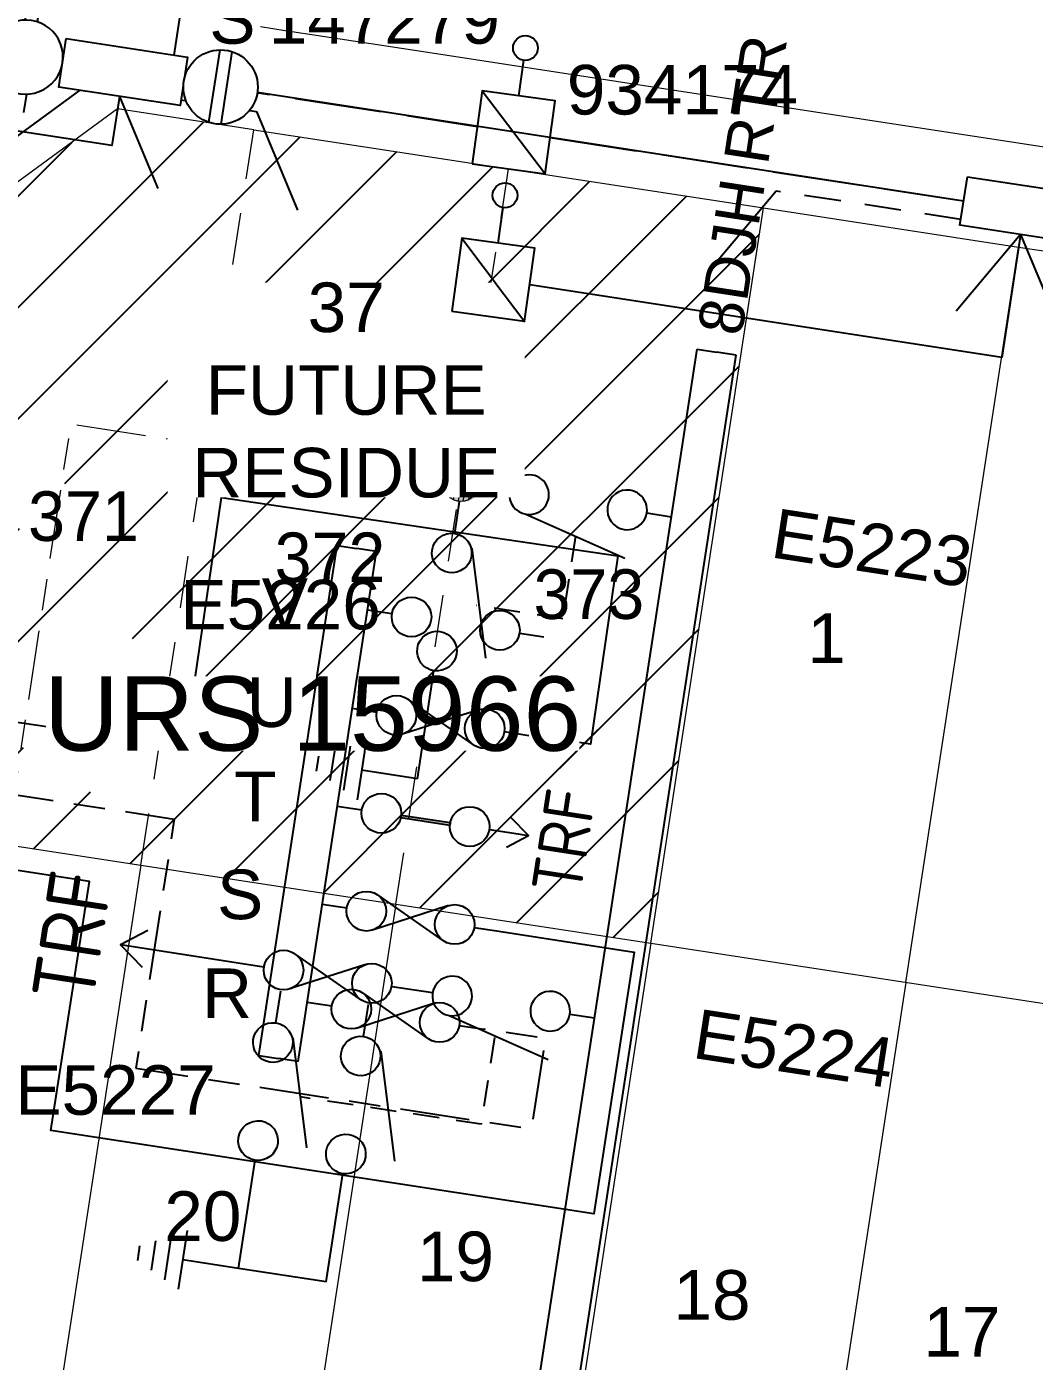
# Model space of a CAD drawing. Header units: metres. Extents: x 301349 to 301596, y 6240095 to 6240331.
# Drawn here: x 301413 to 301453.6, y 6240233.6 to 6240287.4 of the extents above; entities that cross this region are included whole.
import ezdxf
from ezdxf.enums import TextEntityAlignment as Align

# ---------------------------------------------------------------- set-up
doc = ezdxf.new("R2010")
doc.units = ezdxf.units.M
doc.header["$LTSCALE"] = 0.7
for name, pattern in [('A', [0]), ('Cable Exist OH', [1, 1, 0]), ('Cable Exist UG', [8.2, 4, -1.2, 1.8, -1.2]), ('CENTERX2', [101.6, 63.5, -12.7, 12.7, -12.7]), ('Dash', [5, 3, -2]), ('IE Trench LV', [6.5, 5, -1.5])]:
    doc.linetypes.add(name, pattern=pattern)
doc.layers.get('0').update_dxf_attribs({"color": 6})
for name, color, linetype in [('_User Miscellaneous1', 3, 'Continuous'), ('_User Miscellaneous11', 7, 'Continuous'), ('_User Miscellaneous4', 7, 'Continuous'), ('_User Miscellaneous7', 150, 'Continuous'), ('_User Miscellaneous8', 7, 'Continuous'), ('_User Miscellaneous9', 8, 'Continuous'), ('_User_HV_Exist', 7, 'Continuous'), ('_User_LV_Exist', 7, 'Continuous'), ('Cadastre Developer_SP_NEW', 4, 'Continuous'), ('Cadastre Roads_SP_NEW', 8, 'Continuous'), ('Equip_HV_NEW', 2, 'Continuous'), ('Equip_LV_MOD', 5, 'Continuous'), ('Equip_LV_NEW', 5, 'Continuous'), ('Mains_LV_NEW_R6', 2, 'Continuous'), ('Mains_LV_NEW_T84', 2, 'Continuous'), ('Services_SP_NEW_UG', 2, 'Continuous'), ('Sub_LV_EXT', 5, 'Continuous'), ('SupportsUG_SP_LV_NEW', 2, 'Continuous'), ('SupportsUG_SP_LV_SL_NEW', 2, 'Continuous'), ('Trench_SP_NEW', 2, 'Continuous')]:
    doc.layers.add(name, color=color, linetype=linetype)
doc.layers.add('_User Miscellaneous5', color=7, linetype='Continuous', lineweight=35)
doc.layers.add('_User Notes', color=7, linetype='Continuous', plot=False)
doc.styles.add('ARIAL', font='arial.ttf', dxfattribs={"height": 2})
doc.styles.add('ARIAL 3.0', font='arial.ttf', dxfattribs={"height": 3})
doc.styles.add('Dot', font='dotfont.shx', dxfattribs={"height": 2})
doc.styles.add('iecARIAL', font='arial.ttf', dxfattribs={"height": 2})
doc.styles.add('IESYMBOL1', font='isocp.shx')
doc.styles.add('POLE_LABEL', font='arial.ttf')
doc.styles.add('SL_LABEL', font='arial.ttf')
doc.styles.get("Standard").update_dxf_attribs({"font": 'arial.ttf'})
doc.styles.add('style1', font='iso3098b.shx')
doc.styles.add('SWG_LABEL', font='arial.ttf')
doc.styles.add('SWITCH_LABEL', font='arial.ttf', dxfattribs={"height": 2.5})
doc.linetypes.add('Cable New UG', pattern='A,8,-1,["x",style1,S=3.5,R=0,X=0.35,Y=-1],-3.5', length=12.5)
doc.linetypes.add('Cable Z', pattern='A,8,-1,["Z",Standard,S=2.5,R=0,X=0.35,Y=-1.25],-3.5', length=12.5)

# ---------------------------------------------------------------- blocks, each defined once
blk = doc.blocks.new('*U34')
at = {"lineweight": -3}
blk.add_lwpolyline([(-2.475, 2.49), (2.475, 2.49), (2.475, 0.51), (-2.475, 0.51)], close=True, dxfattribs=at)
for tag, flags, p in [('STREET_CODE', 9, (1.5, 3.5)), ('OWNED_BY', 9, (1.5, 3.3)), ('OPERATED_BY', 9, (1.5, 3.1)), ('STATE', 9, (1.5, 2.7)), ('MAINTAINED_BY', 9, (1.5, 2.9)), ('SUPPORT_TYPE', 9, (1.5, 2.5)), ('USAGE', 9, (1.5, 2.3)), ('LEGEND', 9, (1.5, 2.1)), ('SUBURB', 9, (1.5, 1.7)), ('PARENT', 9, (1.5, 1.9)), ('STREETNAME', 9, (1.5, 1.5)), ('LOCATION', 9, (1.5, 1.3)), ('NOTES', 9, (1.5, 1.1)), ('Z', 1, (1.5, 0.9))]:
    blk.add_attdef(tag, text='', height=0.2, dxfattribs=dict(flags=flags)).set_placement(p, align=Align.MIDDLE_LEFT)
at = {"layer": '_User Miscellaneous4', "style": 'ARIAL', "flags": 8}
blk.add_attdef('ASSET_NUM', text='', height=2, dxfattribs=at).set_placement((2, 5.5), align=Align.MIDDLE_LEFT)
blk = doc.blocks.new('*U135')
at = {"layer": '_User Miscellaneous7', "lineweight": -3}
for points in [[(0, -3.03), (0, -1.58)], [(-1.485, -3.03), (1.5, -6.015)]]:
    blk.add_lwpolyline(points, dxfattribs=at)
blk.add_lwpolyline([(-1.485, -6), (1.485, -6), (1.485, -3.03), (-1.485, -3.03)], close=True, dxfattribs=at)
blk.add_circle((0, -1.08), 0.5, dxfattribs=at)
at = {"layer": '_User Miscellaneous8', "color": 2, "lineweight": -3}
blk.add_lwpolyline([(-1.485, 0), (1.485, 0), (1.485, 2.97), (-1.485, 2.97)], close=True, dxfattribs=at)
at = {"layer": '_User Miscellaneous9', "color": 2, "lineweight": -3}
blk.add_lwpolyline([(-1.485, 2.97), (1.5, -0.015)], dxfattribs=at)
at = {"style": 'POLE_LABEL', "flags": 9}
blk.add_attdef('STRUCTURE_PLANT_NUMBER', text='', height=0.2, dxfattribs=at).set_placement((1.641, 1.727), align=Align.MIDDLE_LEFT)
for tag, flags, p in [('STREET_CODE', 9, (1.641, 1.485)), ('OWNED_BY', 9, (1.641, 1.085)), ('COLUMN_TYPE', 9, (1.641, 1.285)), ('OPERATED_BY', 9, (1.641, 0.885)), ('STATE', 9, (1.641, 0.485)), ('MAINTAINED_BY', 9, (1.641, 0.685)), ('USAGE', 9, (1.641, 0.285)), ('LEGEND', 9, (1.641, 0.085)), ('SUBURB', 9, (1.641, -0.315)), ('STREETNAME', 9, (1.641, -0.515)), ('PARENT', 9, (1.641, -0.115)), ('LOCATION', 9, (1.641, -0.715)), ('NOTES', 9, (1.641, -0.915)), ('LABEL_ALIGNMENT', 9, (1.641, -1.115)), ('Z', 1, (1.641, -1.315))]:
    blk.add_attdef(tag, text='', height=0.2, dxfattribs=dict(flags=flags)).set_placement(p, align=Align.MIDDLE_LEFT)
at = {"layer": '_User Miscellaneous5', "style": 'ARIAL', "flags": 8}
blk.add_attdef('ASSET_NUM', text='', height=2, dxfattribs=at).set_placement((2, 3.485), align=Align.MIDDLE_LEFT)
blk = doc.blocks.new('*U39')
at = {"layer": '_User Miscellaneous8', "color": 2}
blk.add_line((0, 0), (0, 1.45), dxfattribs=at)
blk.add_circle((0, 1.95), 0.5, dxfattribs=at)
for tag, p, flags in [('Z', (0, 0), 1), ('OPERATED_BY', (0, -9.607), 9)]:
    blk.add_attdef(tag, p, '', height=0.2, dxfattribs=dict(flags=flags))
at = {"style": 'SL_LABEL', "flags": 9}
blk.add_attdef('STREET_CODE', text='', height=0.2, dxfattribs=at).set_placement((0, -0.2), align=Align.MIDDLE_LEFT)
at = {"flags": 9}
for tag, p in [('CONSTRUCTED_VOLTAGE', (0, -0.4)), ('CONTROL_TYPE', (0, -0.6)), ('LANTERN_PURPOSE', (0, -0.8)), ('LANTERN_TYPE', (0, -1)), ('OPERATING_VOLTAGE', (0, -1.4)), ('ORIENTATION', (0, -1.6)), ('NO_PHASES', (0, -1.2)), ('OWNED_BY', (0, -1.8)), ('STATE', (0, -2)), ('USAGE', (0, -2.2)), ('CEXIST', (0, -2.4)), ('CNEW', (0, -2.6)), ('CNUMBER', (0, -2.8)), ('CREMOVE', (0, -3)), ('CREPLACE', (0, -3.2)), ('LKINGHEIGHT', (0, -3.4)), ('LBRACKET', (0, -3.6)), ('LBRACKETVOCAB', (0, -3.8)), ('LCATEGORY', (0, -4)), ('LCHARGE1', (0, -4.2)), ('LCHARGE1PERCENT', (0, -4.4)), ('LCHARGE2', (0, -4.6)), ('LCHARGE2PERCENT', (0, -4.8)), ('LCHARGE3', (0, -5)), ('LCHARGE3PERCENT', (0, -5.2)), ('LEXIST', (0, -5.4)), ('LLAMP', (0, -5.6)), ('LLAMPVOCAB', (0, -5.8)), ('LMAST', (0, -6)), ('LMASTVOCAB', (0, -6.2)), ('LNEW', (0, -6.4)), ('LANTNUMBER', (0, -6.6)), ('LOUTREACH', (0, -7)), ('LOUTREACHVOCAB', (0, -7.2)), ('LRATECODE', (0, -7.4)), ('LREMOVE', (0, -7.6)), ('LREPLACE', (0, -7.8)), ('LTYPE', (0, -8)), ('SUBURB', (0, -8.6)), ('LTYPEVOCAB', (0, -8.2)), ('LEGEND', (0, -8.4)), ('STREETNAME', (0, -8.8)), ('LOCATION', (0, -9)), ('NOTES', (0, -9.2)), ('MAINTAINED_BY', (0, -9.863))]:
    blk.add_attdef(tag, text='', height=0.2, dxfattribs=at).set_placement(p, align=Align.MIDDLE_LEFT)
at = {"layer": '_User Notes', "style": 'SL_LABEL', "flags": 8}
blk.add_attdef('ASSET_NUM', text='', height=2.5, dxfattribs=at).set_placement((2, 2), align=Align.MIDDLE_LEFT)
at = {"layer": '_User Notes', "flags": 8}
blk.add_attdef('LNUMBER', text='', height=2.5, dxfattribs=at).set_placement((1.2, -2.8), align=Align.MIDDLE_LEFT)
blk = doc.blocks.new('A$C1B2C29DD')
at = {"layer": 'Services_SP_NEW_UG', "color": 2, "flags": 128}
for points in [[(0, 0), (-2.1, 3.444)], [(0, 0), (2.1, 3.444)]]:
    blk.add_lwpolyline(points, dxfattribs=at)
blk = doc.blocks.new('*U41')
at = {"layer": 'Services_SP_NEW_UG', "color": 2, "flags": 128}
blk.add_lwpolyline([(-5.553, -0.826), (-7.85, 2.827)], dxfattribs=at)
at = {"layer": 'Services_SP_NEW_UG', "color": 2, "linetype": 'Dash', "ltscale": 0.7, "flags": 128}
blk.add_lwpolyline([(-2.462, -0.784), (-5.553, -0.826)], dxfattribs=at)
blk = doc.blocks.new('*U44')
at = {"layer": 'Services_SP_NEW_UG', "color": 2, "flags": 128}
blk.add_lwpolyline([(10, -0.75), (12.247, 2.934)], dxfattribs=at)
at = {"layer": 'Services_SP_NEW_UG', "color": 2, "linetype": 'Dash', "ltscale": 0.7, "flags": 128}
blk.add_lwpolyline([(2.473, -0.75), (10, -0.75)], dxfattribs=at)
blk = doc.blocks.new('TX_LINK_NEW')
h = blk.add_hatch(color=256)
edge = h.paths.add_edge_path()
edge.add_line((2.598, 0.05), (4.601, 0.05))
edge.add_arc((5.4, 0.011), 0.8, 177.2353, 184.4027)
edge.add_line((4.602, -0.05), (2.598, -0.05))
edge.add_arc((1.8, 0), 0.8, 356.4167, 363.5833)
blk.add_line((7.2, 0.013), (7.798, 0.013))
for points in [[(6.998, -0.587), (7.798, 0.013), (6.998, 0.613)], [(1, 0), (0, 0)], [(2.598, 0.05), (4.601, 0.05)], [(6.2, 0.013), (7.2, 0.013)], [(2.598, -0.05), (4.602, -0.05)]]:
    blk.add_lwpolyline(points)
for centre in [(1.8, 0), (5.4, 0.011)]:
    blk.add_circle(centre, 0.8)
for centre, start, end in [((1.8, 0), 356.4167, 3.5833), ((5.4, 0.011), 177.2353, 184.4027)]:
    blk.add_arc(centre, 0.8, start, end)
at = {"style": 'IESYMBOL1'}
blk.add_text('TRF', height=2, rotation=90, dxfattribs=at).set_placement((9.238, 0.013), align=Align.MIDDLE_CENTER)
at = {"flags": 1}
blk.add_attdef('Z', (0, 0), '', height=0.2, dxfattribs=at)
at = {"layer": 'Sub_LV_EXT', "flags": 1}
for tag, p in [('USAGE', (2.14, -1.142)), ('ORIENTATION', (2.14, -1.527)), ('NOTES', (2.14, -3.066))]:
    blk.add_attdef(tag, p, '', height=0.2, dxfattribs=at)
blk = doc.blocks.new('LV_UG_DFUSE_CLOSED_NEW')
for points in [[(5.04, 0.726), (2.156, -0.717)], [(5.049, -0.707), (2.156, 0.717)], [(1, 0), (0, 0)], [(6.2, 0.013), (7.2, 0.013)]]:
    blk.add_lwpolyline(points)
for centre in [(1.8, 0), (5.4, 0.011)]:
    blk.add_circle(centre, 0.8)
for tag, flags, p in [('ACTUAL_STATUS', 9, (1.5, 0)), ('OPERATED_BY', 9, (1.5, -0.6)), ('CONSTRUCTED_VOLTAGE', 9, (1.5, -0.2)), ('NO_PHASES', 9, (1.5, -0.4)), ('OWNED_BY', 9, (1.5, -1)), ('MAINTAINED_BY', 9, (1.5, -0.8)), ('OPERATING_VOLTAGE', 9, (1.5, -1.2)), ('ORIENTATION', 9, (1.5, -1.4)), ('STATE', 9, (1.5, -1.6)), ('SWITCH_TYPE', 9, (1.5, -1.8)), ('USAGE', 9, (1.5, -2)), ('NOTES', 9, (1.5, -2.2)), ('Z', 1, (1.5, -2.4))]:
    blk.add_attdef(tag, text='', height=0.2, dxfattribs=dict(flags=flags)).set_placement(p, align=Align.MIDDLE_LEFT)
blk = doc.blocks.new('*U78')
for points in [[(1, 0), (0, 0)], [(6.2, 0.013), (7.2, 0.013)]]:
    blk.add_lwpolyline(points)
for centre in [(1.8, 0), (5.4, 0.011)]:
    blk.add_circle(centre, 0.8)
for tag, flags, p in [('ACTUAL_STATUS', 9, (1.5, 0)), ('OPERATED_BY', 9, (1.5, -0.6)), ('CONSTRUCTED_VOLTAGE', 9, (1.5, -0.2)), ('NO_PHASES', 9, (1.5, -0.4)), ('OWNED_BY', 9, (1.5, -1)), ('MAINTAINED_BY', 9, (1.5, -0.8)), ('OPERATING_VOLTAGE', 9, (1.5, -1.2)), ('ORIENTATION', 9, (1.5, -1.4)), ('STATE', 9, (1.5, -1.6)), ('SWITCH_TYPE', 9, (1.5, -1.8)), ('USAGE', 9, (1.5, -2)), ('NOTES', 9, (1.5, -2.2)), ('Z', 1, (1.5, -2.4))]:
    blk.add_attdef(tag, text='', height=0.2, dxfattribs=dict(flags=flags)).set_placement(p, align=Align.MIDDLE_LEFT)
blk = doc.blocks.new('Earth')
for p, q in [((0, -2.044), (0, 0)), ((-1.5, -2.044), (1.5, -2.044)), ((-1, -2.644), (1, -2.644)), ((-0.25, -3.244), (0.25, -3.244))]:
    blk.add_line(p, q)
blk = doc.blocks.new('*U83')
for p, q in [((-1.6, 0), (-1.6, 71.1)), ((-1.6, 71.1), (-0.8, 71.1)), ((0, 71.1), (-0.8, 71.1)), ((0, 0), (0, 71.1)), ((-1.6, 0), (-0.8, 0)), ((0, 0), (-0.8, 0))]:
    blk.add_line(p, q)
at = {"style": 'ARIAL'}
blk.add_attdef('SWG_TYPE', text='', height=1.8, rotation=90, dxfattribs=at).set_placement((-0.8, 71.845), align=Align.MIDDLE_LEFT)
blk.add_attdef('SUB_TYPE', text='', height=1.8, rotation=90, dxfattribs=at).set_placement((-0.8, -0.757), align=Align.MIDDLE_RIGHT)
blk = doc.blocks.new('SWG_SIE_TRF_NOES_NEW')
for p, q in [((7.008, 0.801), (2.793, 1.949)), ((14.679, 0), (20.536, -0.004))]:
    blk.add_line(p, q)
for points in [[(2.998, -0.79, 1), (3.002, 0.81, 1)], [(6.998, -0.798, 1), (7.002, 0.801, 1)]]:
    blk.add_lwpolyline(points, format="xyb", close=True)
for points in [[(19.536, -0.753), (20.536, -0.004), (19.536, 0.747)], [(2.2, 0.011), (1.2, 0.011)], [(7.8, 0), (9.453, 0)]]:
    blk.add_lwpolyline(points)
at = {"flags": 1}
blk.add_attdef('Z', (0, 0), '', height=0.2, dxfattribs=at)
at = {"style": 'SWITCH_LABEL', "flags": 9}
blk.add_attdef('STREET_CODE', text='', height=0.2, dxfattribs=at).set_placement((0, -0.2), align=Align.MIDDLE_LEFT)
at = {"flags": 9}
for tag, p in [('ORIENTATION', (0, -0.4)), ('PARENT', (0, -0.6)), ('SUBURB', (0, -1)), ('USAGE', (0, -0.8)), ('STREETNAME', (0, -1.2)), ('LOCATION', (0, -1.4)), ('NOTES', (0, -1.6))]:
    blk.add_attdef(tag, text='', height=0.2, dxfattribs=at).set_placement(p, align=Align.MIDDLE_LEFT)
blk = doc.blocks.new('SWG_FUSE_NEW')
for points in [[(4.04, 0.726), (1.156, -0.717)], [(4.049, -0.707), (1.156, 0.717)]]:
    blk.add_lwpolyline(points)
for centre in [(0.8, 0), (4.4, 0.011)]:
    blk.add_circle(centre, 0.8)
at = {"style": 'SWITCH_LABEL', "flags": 8}
blk.add_attdef('ASSET_NUM', text='', height=2.5, rotation=179.9544, dxfattribs=at).set_placement((-2.4, 0), align=Align.MIDDLE_LEFT)
for tag, p, flags in [('Z', (0, 0), 1), ('ORIENTATION', (0.04, -4.4), 9), ('USAGE', (0.04, -5.4), 9)]:
    blk.add_attdef(tag, p, '', height=0.2, dxfattribs=dict(flags=flags))
at = {"flags": 9}
for tag, p in [('PARENT', (0, -1.6)), ('SUBURB', (0, -2.2)), ('STREETNAME', (0, -2.4))]:
    blk.add_attdef(tag, text='', height=0.2, dxfattribs=at).set_placement(p, align=Align.MIDDLE_LEFT)
blk = doc.blocks.new('*U84')
at = {"linetype": 'CENTERX2'}
blk.add_blockref('SWG_SIE_TRF_NOES_NEW', (0, 0), dxfattribs=at)
at = {"linetype": 'CENTERX2', "rotation": 180}
blk.add_blockref('SWG_FUSE_NEW', (14.679, 0), dxfattribs=at)
at = {"style": 'IESYMBOL1'}
blk.add_text('TRF', height=2.5, rotation=270.0174, dxfattribs=at).set_placement((22.515, -0.055), align=Align.MIDDLE_CENTER)
blk = doc.blocks.new('SWG_SIE_ES_NEW')
for p, q in [((-6.103, 0.747), (-1.804, 1.966)), ((2.223, -2.29), (4.623, -2.285)), ((2.524, -2.89), (4.324, -2.886)), ((2.826, -3.489), (4.026, -3.486)), ((3.127, -4.088), (3.727, -4.087))]:
    blk.add_line(p, q)
at = {"const_width": 0.8, "flags": 128}
blk.add_lwpolyline([(-9.091, -0.021, 1), (-8.291, -0.021, 1)], format="xyb", close=True, dxfattribs=at)
for points in [[(-5.789, -0.821, -1), (-5.793, 0.779, -1)], [(-1.789, -0.813, -1), (-1.793, 0.787, -1)]]:
    blk.add_lwpolyline(points, format="xyb", close=True)
for points in [[(-6.591, -0.023), (-7.891, -0.023)], [(3.423, -0.012), (-0.991, -0.012)], [(3.423, -0.012), (3.423, -2.288)]]:
    blk.add_lwpolyline(points)
at = {"flags": 1}
blk.add_attdef('Z', (0, 0), '', height=0.2, dxfattribs=at)
at = {"style": 'SWITCH_LABEL', "flags": 9}
blk.add_attdef('STREET_CODE', text='', height=0.2, dxfattribs=at).set_placement((0, -0.2), align=Align.MIDDLE_LEFT)
at = {"flags": 9}
for tag, p in [('ORIENTATION', (0, -0.4)), ('PARENT', (0, -0.6)), ('SUBURB', (0, -1)), ('USAGE', (0, -0.8)), ('STREETNAME', (0, -1.2)), ('LOCATION', (0, -1.4)), ('NOTES', (0, -1.6))]:
    blk.add_attdef(tag, text='', height=0.2, dxfattribs=at).set_placement(p, align=Align.MIDDLE_LEFT)
at = {"style": 'ARIAL', "flags": 8}
blk.add_attdef('ASSET_NUM', text='', height=2, dxfattribs=at).set_placement((-1.812, -3.151), align=Align.MIDDLE_CENTER)
blk = doc.blocks.new('SWG_SIE_SU_NEW')
blk.add_line((5.808, 0.79), (1.594, 1.938))
at = {"linetype": 'A', "lineweight": 0}
for p, q in [((8.18, -0.584), (8.181, 0.562)), ((8.381, 0.659), (8.379, -0.682)), ((8.579, -0.712), (8.581, 0.688)), ((8.781, 0.659), (8.779, -0.683)), ((8.98, -0.588), (8.981, 0.564)), ((7.981, 0.347), (7.98, -0.368)), ((9.181, 0.351), (9.18, -0.376))]:
    blk.add_line(p, q, dxfattribs=at)
at = {"linetype": 'Dash', "ltscale": 0.5}
blk.add_lwpolyline([(3.701, 1.364), (3.701, 4.733), (7.222, 4.733)], dxfattribs=at)
for points in [[(1.798, -0.802, 1), (1.802, 0.798, 1)], [(5.798, -0.81, 1), (5.802, 0.79, 1)]]:
    blk.add_lwpolyline(points, format="xyb", close=True)
for points in [[(1, 0), (0, 0)], [(6.6, -0.012), (10.1, -0.012)]]:
    blk.add_lwpolyline(points)
at = {"linetype": 'A', "lineweight": 0}
blk.add_circle((8.582, -0.012), 0.7, dxfattribs=at)
at = {"style": 'SWG_LABEL', "flags": 8}
blk.add_attdef('ASSET_NUM', text='', height=2, rotation=179.9544, dxfattribs=at).set_placement((-2.4, 0.012), align=Align.MIDDLE_LEFT)
at = {"flags": 1}
blk.add_attdef('Z', (0, 0), '', height=0.2, dxfattribs=at)
at = {"style": 'SWITCH_LABEL', "flags": 9}
blk.add_attdef('STREET_CODE', text='', height=0.2, dxfattribs=at).set_placement((0, 0), align=Align.MIDDLE_LEFT)
at = {"flags": 9}
for tag, p in [('ORIENTATION', (0, -0.2)), ('USAGE', (0, -0.6)), ('PARENT', (0, -0.4)), ('SUBURB', (0, -0.8)), ('STREETNAME', (0, -1)), ('OWNED_BY', (-0.003, -1.619)), ('LOCATION', (0, -1.2)), ('NOTES', (0, -1.4)), ('OPERATED_BY', (-0.009, -1.841)), ('MAINTAINED_BY', (-0.011, -2.048))]:
    blk.add_attdef(tag, text='', height=0.2, dxfattribs=at).set_placement(p, align=Align.MIDDLE_LEFT)
blk = doc.blocks.new('*U37')
for p, q in [((-6.103, 4.327), (-1.804, 5.547)), ((-6.103, 0.747), (-1.804, 1.966)), ((2.223, -2.29), (4.623, -2.285)), ((2.524, -2.89), (4.324, -2.886)), ((2.826, -3.489), (4.026, -3.486)), ((3.127, -4.088), (3.727, -4.087))]:
    blk.add_line(p, q)
at = {"linetype": 'Dash', "ltscale": 0.5, "flags": 128}
blk.add_lwpolyline([(-7.345, 8.776), (-3.811, 8.776), (-3.791, 1.399)], dxfattribs=at)
for points in [[(-5.789, 2.759, -1), (-5.793, 4.359, -1)], [(-1.789, 2.767, -1), (-1.793, 4.367, -1)], [(-5.789, -0.821, -1), (-5.793, 0.779, -1)], [(-1.789, -0.813, -1), (-1.793, 0.787, -1)]]:
    blk.add_lwpolyline(points, format="xyb", close=True)
for points in [[(-6.591, 3.558), (-7.891, 3.558)], [(3.423, 3.569), (-0.991, 3.569)], [(3.423, 3.569), (3.423, -0.012)], [(-6.591, -0.023), (-7.891, -0.023)], [(3.423, -0.012), (-0.991, -0.012)], [(3.423, -0.012), (3.423, -2.288)]]:
    blk.add_lwpolyline(points)
at = {"flags": 1}
blk.add_attdef('Z', (0, 0), '', height=0.2, dxfattribs=at)
at = {"style": 'SWITCH_LABEL', "flags": 9}
blk.add_attdef('STREET_CODE', text='', height=0.2, dxfattribs=at).set_placement((0, -0.2), align=Align.MIDDLE_LEFT)
at = {"flags": 9}
for tag, p in [('ORIENTATION', (0, -0.4)), ('PARENT', (0, -0.6)), ('SUBURB', (0, -1)), ('USAGE', (0, -0.8)), ('STREETNAME', (0, -1.2)), ('LOCATION', (0, -1.4)), ('NOTES', (0, -1.6))]:
    blk.add_attdef(tag, text='', height=0.2, dxfattribs=at).set_placement(p, align=Align.MIDDLE_LEFT)
at = {"style": 'ARIAL', "flags": 8}
blk.add_attdef('ASSET_NUM', text='', height=2, dxfattribs=at).set_placement((-1.812, -3.151), align=Align.MIDDLE_CENTER)
blk = doc.blocks.new('*U131')
for tag, flags, p in [('OPERATED_BY', 9, (1.5, -2)), ('MAINTAINED_BY', 9, (1.5, -2.2)), ('TYPE', 9, (1.5, -2.6)), ('NUMBER_OF_PHASES', 9, (1.5, -2.4)), ('Z', 1, (1.5, -2.8))]:
    blk.add_attdef(tag, text='', height=0.2, dxfattribs=dict(flags=flags)).set_placement(p, align=Align.MIDDLE_LEFT)
blk.add_wipeout([(0.444, 1.057), (0.32, 0.916), (0.214, 0.761), (0.129, 0.594), (0.065, 0.417), (0.024, 0.234), (0.007, 0.047), (0.013, -0.14), (0.042, -0.326), (0.094, -0.506), (0.169, -0.678), (0.264, -0.839), (0.379, -0.988), (0.512, -1.12), (0.66, -1.235), (0.821, -1.331), (0.994, -1.406), (1.174, -1.458), (1.359, -1.487), (1.547, -1.493), (1.733, -1.476), (1.916, -1.435), (2.093, -1.371), (2.26, -1.286), (2.415, -1.181), (2.556, -1.057), (2.68, -0.916), (2.786, -0.761), (2.871, -0.594), (2.935, -0.417), (2.976, -0.234), (2.993, -0.047), (2.987, 0.14), (2.958, 0.326), (2.906, 0.506), (2.831, 0.678), (2.736, 0.839), (2.621, 0.988), (2.488, 1.12), (2.34, 1.235), (2.179, 1.331), (2.006, 1.406), (1.826, 1.458), (1.641, 1.487), (1.453, 1.493), (1.267, 1.476), (1.084, 1.435), (0.907, 1.371), (0.74, 1.286), (0.585, 1.181)])
for p, q in [((1.25, -1.479), (1.25, 1.479)), ((1.75, -1.479), (1.75, 1.479))]:
    blk.add_line(p, q)
blk.add_circle((1.5, 0), 1.5)
at = {"flags": 9}
for tag, p in [('ACTUAL_STATUS', (1.5, 0)), ('OPERATING_VOLTAGE', (1.5, -0.6)), ('CONSTRUCTED_VOLTAGE', (1.5, -0.2)), ('NO_PHASES', (1.5, -0.4)), ('ORIENTATION', (1.5, -0.8)), ('STATE', (1.5, -1)), ('SWITCH_TYPE', (1.5, -1.2)), ('USAGE', (1.5, -1.4)), ('NOTES', (1.5, -1.6)), ('OWNED_BY', (1.5, -1.8))]:
    blk.add_attdef(tag, text='', height=0.2, dxfattribs=at).set_placement(p, align=Align.MIDDLE_LEFT)
blk = doc.blocks.new('*U132')
blk.add_wipeout([(-2.659, 0.932), (-2.767, 0.779), (-2.854, 0.613), (-2.92, 0.437), (-2.964, 0.255), (-2.984, 0.068), (-2.98, -0.12), (-2.954, -0.305), (-2.904, -0.486), (-2.832, -0.659), (-2.738, -0.822), (-2.625, -0.972), (-2.495, -1.106), (-2.348, -1.223), (-2.188, -1.321), (-2.017, -1.398), (-1.837, -1.453), (-1.652, -1.485), (-1.465, -1.493), (-1.278, -1.478), (-1.094, -1.44), (-0.917, -1.379), (-0.748, -1.296), (-0.592, -1.192), (-0.449, -1.07), (-0.323, -0.931), (-0.216, -0.777), (-0.128, -0.612), (-0.062, -0.436), (-0.019, -0.253), (0.001, -0.067), (-0.002, 0.121), (-0.029, 0.306), (-0.079, 0.487), (-0.151, 0.661), (-0.244, 0.823), (-0.357, 0.973), (-0.488, 1.108), (-0.635, 1.225), (-0.795, 1.322), (-0.966, 1.399), (-1.145, 1.454), (-1.33, 1.486), (-1.518, 1.494), (-1.705, 1.479), (-1.888, 1.441), (-2.066, 1.38), (-2.234, 1.297), (-2.391, 1.194), (-2.533, 1.071)])
for p, q in [((-1.74, 1.474), (-1.74, 2.221)), ((-1.242, 1.474), (-1.242, 2.221)), ((-1.74, -1.473), (-1.74, -2.22)), ((-1.242, -1.473), (-1.242, -2.22))]:
    blk.add_line(p, q)
blk.add_lwpolyline([(0.003, 0.001, 1), (-2.985, 0.001, 1)], format="xyb", close=True)
for tag, p, flags in [('Z', (0, 0), 1), ('ORIENTATION', (0, 0), 9), ('USAGE', (0, -0.2), 9), ('NOTES', (0, -0.4), 9)]:
    blk.add_attdef(tag, p, '', height=0.2, dxfattribs=dict(flags=flags))

msp = doc.modelspace()

# ---------------------------------------------------------------- hatches: boundary and pattern name
at = {"layer": '_User Miscellaneous11'}
h = msp.add_hatch(dxfattribs=at)
h.set_pattern_fill('ANSI31', color=3)
h.paths.add_polyline_path([(301422.162, 6240283.222), (301416.671, 6240284.064), (301409.83, 6240279.043), (301406.609, 6240258.039), (301413.034, 6240257.054), (301412.617, 6240254.335), (301417.614, 6240253.569)])
h.paths.add_polyline_path([(301412.885, 6240256.518), (301436.052, 6240256.518), (301436.052, 6240262.7), (301412.885, 6240262.7)])
h.paths.add_polyline_path([(301412.728, 6240266.319), (301416.148, 6240266.319), (301416.148, 6240268.959), (301412.728, 6240268.959)], flags=16)
h = msp.add_hatch(dxfattribs=at)
h.set_pattern_fill('ANSI31', color=3)
h.paths.add_polyline_path([(301432.441, 6240281.646), (301430.97, 6240281.85), (301430.973, 6240281.871), (301422.162, 6240283.222), (301417.614, 6240253.569), (301427.893, 6240251.992)])
h.paths.add_polyline_path([(301422.656, 6240264.628), (301426.116, 6240264.628), (301426.116, 6240267.328), (301422.656, 6240267.328)], flags=24)
h = msp.add_hatch(dxfattribs=at)
h.set_pattern_fill('ANSI31', color=3)
h.paths.add_polyline_path([(301442.721, 6240280.069), (301432.441, 6240281.646), (301427.893, 6240251.992), (301438.173, 6240250.416)])
h.paths.add_polyline_path([(301433.104, 6240263.173), (301436.504, 6240263.173), (301436.504, 6240265.813), (301433.104, 6240265.813)], flags=24)

# ---------------------------------------------------------------- linework, layer by layer
at = {"layer": 'Cadastre Developer_SP_NEW', "lineweight": 9}
for p, q in [((301416.671, 6240284.064), (301409.83, 6240279.043)), ((301422.162, 6240283.222), (301416.671, 6240284.064)), ((301422.162, 6240283.222), (301432.441, 6240281.646)), ((301432.441, 6240281.646), (301442.721, 6240280.069)), ((301438.173, 6240250.416), (301442.721, 6240280.069)), ((301442.721, 6240280.069), (301453.001, 6240278.492)), ((301448.453, 6240248.839), (301453.001, 6240278.492)), ((301453.001, 6240278.492), (301463.281, 6240276.916)), ((301406.192, 6240255.321), (301417.614, 6240253.569)), ((301417.614, 6240253.569), (301413.066, 6240223.916)), ((301417.614, 6240253.569), (301427.893, 6240251.992)), ((301427.893, 6240251.992), (301423.346, 6240222.339)), ((301427.893, 6240251.992), (301438.173, 6240250.416)), ((301438.173, 6240250.416), (301433.625, 6240220.763)), ((301438.173, 6240250.416), (301499.852, 6240240.956)), ((301448.453, 6240248.839), (301443.905, 6240219.186))]:
    msp.add_line(p, q, dxfattribs=at)
at = {"layer": 'Cadastre Developer_SP_NEW', "linetype": 'Dash', "lineweight": 9}
for p, q in [((301417.614, 6240253.569), (301422.162, 6240283.222)), ((301427.893, 6240251.992), (301432.441, 6240281.646))]:
    msp.add_line(p, q, dxfattribs=at)
at = {"layer": 'Cadastre Roads_SP_NEW', "linetype": 'Continuous', "lineweight": 9}
for p, q in [((301422.442, 6240287.378, 48.062), (301423.431, 6240287.226, 48.087)), ((301423.431, 6240287.226, 48.087), (301424.419, 6240287.075, 48.115)), ((301424.419, 6240287.075, 48.115), (301429.361, 6240286.317, 48.265)), ((301429.361, 6240286.317, 48.265), (301444.188, 6240284.043, 48.716)), ((301444.188, 6240284.043, 48.716), (301459.015, 6240281.769, 49.166))]:
    msp.add_line(p, q, dxfattribs=at)
at = {"layer": 'Equip_LV_MOD'}
for p, q in [((301425.529, 6240266.452), (301426.319, 6240266.33)), ((301427.11, 6240266.209), (301426.319, 6240266.33)), ((301422.373, 6240245.892), (301423.163, 6240245.771)), ((301423.954, 6240245.65), (301423.163, 6240245.771))]:
    msp.add_line(p, q, dxfattribs=at)
at = {"layer": 'Mains_LV_NEW_R6', "linetype": 'Cable Z', "flags": 128}
for points in [[(301453.078, 6240278.997), (301452.317, 6240274.04)], [(301452.317, 6240274.04), (301433.289, 6240276.961)]]:
    msp.add_lwpolyline(points, dxfattribs=at)
at = {"layer": 'Mains_LV_NEW_T84', "linetype": 'Cable New UG', "flags": 128}
for points in [[(301414.452, 6240285.923), (301414.452, 6240285.923)], [(301416.748, 6240284.568), (301416.443, 6240282.582), (301412.578, 6240283.176), (301408.549, 6240280.218), (301407.135, 6240271.056), (301389.21, 6240273.821)], [(301450.781, 6240280.346), (301422.31, 6240284.717)], [(301387.401, 6240268.566), (301387.003, 6240265.907), (301390.042, 6240265.452), (301390.826, 6240270.536), (301406.678, 6240268.091), (301405.489, 6240260.381), (301419.398, 6240258.336), (301420.868, 6240268.392), (301436.841, 6240266.044), (301435.742, 6240258.441), (301433.233, 6240258.809)], [(301432.045, 6240250.902), (301437.507, 6240250.063), (301435.877, 6240239.506), (301413.989, 6240242.866), (301415.54, 6240252.91), (301404.595, 6240254.59), (301403.171, 6240245.354)]]:
    msp.add_lwpolyline(points, dxfattribs=at)
at = {"layer": 'Services_SP_NEW_UG', "color": 2, "flags": 128}
msp.add_lwpolyline([(301416.748, 6240284.568), (301418.301, 6240280.846)], dxfattribs=at)
at = {"layer": 'Trench_SP_NEW', "linetype": 'IE Trench LV'}
for p, q in [((301415.156, 6240284.813), (301408.442, 6240279.885)), ((301419.345, 6240285.172), (301431.18, 6240283.357)), ((301434.116, 6240282.906), (301450.782, 6240280.35))]:
    msp.add_line(p, q, dxfattribs=at)

# ---------------------------------------------------------------- block references
at = {"layer": 'Equip_HV_NEW'}
ref = msp.add_blockref('SWG_SIE_SU_NEW', (301438.998, 6240267.617), dxfattribs=dict(at, rotation=171.2806271472931))
ref.add_attrib('ASSET_NUM', 'E5223', dxfattribs={"layer": '0', "height": 2, "rotation": 351.235, "style": 'SWG_LABEL'}).set_placement((301443.103, 6240266.976), align=Align.MIDDLE_LEFT)
ref = msp.add_blockref('*U84', (301437.085, 6240247.231), dxfattribs=dict(at, rotation=171.2806271472931))
ref.add_attrib('ASSET_NUM', 'E5224', dxfattribs={"layer": '0', "height": 2, "rotation": 351.235, "style": 'SWG_LABEL'}).set_placement((301439.951, 6240246.791), align=Align.MIDDLE_LEFT)
ref = msp.add_blockref('*U37', (301422.08, 6240240.685), dxfattribs=dict(at, rotation=261.2806271472932))
ref.add_attrib('ASSET_NUM', 'E5227', dxfattribs={"layer": '0', "height": 2, "style": 'ARIAL'}).set_placement((301416.591, 6240244.498), align=Align.MIDDLE_CENTER)
at = {"layer": 'Equip_LV_NEW', "linetype": 'Cable Exist OH', "lineweight": 0, "rotation": 171.2256330717484}
msp.add_blockref('Earth', (301418.942, 6240286.235), dxfattribs=at)
at = {"layer": 'Equip_LV_NEW', "rotation": 351.2730919436898}
for name, p in [('*U78', (301426.747, 6240263.846)), ('LV_UG_DFUSE_CLOSED_NEW', (301424.926, 6240251.981)), ('LV_UG_DFUSE_CLOSED_NEW', (301424.32, 6240248.033))]:
    msp.add_blockref(name, p, dxfattribs=at)
at = {"layer": 'Services_SP_NEW_UG'}
for name, p, rotation in [('*U41', (301416.662, 6240284.066), 170.4209862587751), ('*U44', (301453.001, 6240278.492), 171.2806271434939)]:
    msp.add_blockref(name, p, dxfattribs=dict(at, rotation=rotation))
at = {"layer": 'SupportsUG_SP_LV_NEW'}
ref = msp.add_blockref('*U34', (301416.671, 6240284.064), dxfattribs=dict(at, rotation=351.2730919383726))
ref.add_attrib('ASSET_NUM_001', "'S'147279", (301419.838, 6240286.692, 48.01), dxfattribs={"layer": '_User Miscellaneous4', "height": 2, "style": 'ARIAL'})
ref = msp.add_blockref('*U34', (301453.001, 6240278.492), dxfattribs=dict(at, rotation=351.2806271443223))
ref.add_attrib('ASSET_NUM_001', '147280', (301456.527, 6240280.313), dxfattribs={"layer": '_User Miscellaneous4', "height": 2, "style": 'ARIAL'})
at = {"layer": 'SupportsUG_SP_LV_NEW', "rotation": 171.2806271443223}
msp.add_blockref('A$C1B2C29DD', (301453.078, 6240278.997), dxfattribs=at)
at = {"layer": 'SupportsUG_SP_LV_SL_NEW', "ltscale": 0.5, "rotation": 352.0871843025168}
msp.add_blockref('*U39', (301432.85, 6240284.587), dxfattribs=at)

# ---------------------------------------------------------------- texts
at = {"layer": 'Cadastre Developer_SP_NEW'}
for s, style, p in [('371', 'Dot', (301413.068, 6240266.639)), ('372', 'Dot', (301423.006, 6240264.978)), ('373', 'Dot', (301433.444, 6240263.493)), ('1', 'ARIAL', (301444.481, 6240261.72)), ('20', 'ARIAL', (301418.559, 6240238.412)), ('19', 'ARIAL', (301428.742, 6240236.789)), ('18', 'ARIAL', (301439.085, 6240235.235)), ('17', 'ARIAL', (301449.16, 6240233.75))]:
    msp.add_text(s, height=2, dxfattribs=dict(at, style=style)).set_placement(p)
at = {"layer": 'Equip_LV_NEW', "char_height": 2, "width": 1.13185, "attachment_point": 1, "style": 'iecARIAL'}
for s, insert in [('V', (301422.487, 6240265.126)), ('T', (301421.377, 6240257.337)), ('S', (301420.685, 6240253.386)), ('R', (301420.08, 6240249.399))]:
    msp.add_mtext(s, dxfattribs=dict(at, insert=insert))

# ---------------------------------------------------------------- next in the draw order: texts
at = {"layer": '_User Miscellaneous1', "insert": (301424.537, 6240259.656), "char_height": 3, "attachment_point": 5, "style": 'ARIAL 3.0', "bg_fill": 3, "box_fill_scale": 1, "bg_fill_color": 256, "bg_fill_transparency": 0}
msp.add_mtext_dynamic_manual_height_columns('URS 15966', width=21.50476, gutter_width=15, heights=[0], dxfattribs=at)

# ---------------------------------------------------------------- next in the draw order: linework, layer by layer
at = {"layer": '_User_HV_Exist', "color": 7, "linetype": 'Cable Exist UG', "lineweight": 0, "flags": 128}
msp.add_lwpolyline([(301429.152, 6240269.139), (301414.781, 6240271.343), (301411.153, 6240247.688), (301403.102, 6240248.923), (301412.125, 6240307.756)], dxfattribs=at)
at = {"layer": '_User_LV_Exist', "color": 7, "linetype": 'Cable Exist UG', "flags": 128}
msp.add_lwpolyline([(301400.87, 6240250.251), (301402.058, 6240258.015), (301418.96, 6240255.42), (301417.41, 6240245.376), (301433.367, 6240242.926), (301433.936, 6240246.57), (301431.439, 6240246.954)], dxfattribs=at)
at = {"layer": 'Equip_LV_MOD'}
for p, q in [((301422.373, 6240245.892), (301425.529, 6240266.452)), ((301423.954, 6240245.65), (301427.11, 6240266.209))]:
    msp.add_line(p, q, dxfattribs=at)

# ---------------------------------------------------------------- next in the draw order: block references
at = {"layer": 'Equip_HV_NEW'}
ref = msp.add_blockref('*U83', (301430.837, 6240203.855), dxfattribs=dict(at, rotation=351.2806271472931))
ref.add_attrib('SWG_TYPE', '8DJH RTR', dxfattribs={"layer": '0', "height": 1.8, "rotation": 81.2806, "style": 'ARIAL'}).set_placement((301440.938, 6240274.991), align=Align.MIDDLE_LEFT)
ref = msp.add_blockref('SWG_SIE_ES_NEW', (301429.292, 6240260.426), dxfattribs=dict(at, rotation=261.2806271472932))
ref.add_attrib('ASSET_NUM', 'E5226', dxfattribs={"layer": '0', "height": 2, "style": 'ARIAL'}).set_placement((301427.288, 6240264.07), align=Align.MIDDLE_RIGHT)
at = {"layer": 'Equip_LV_NEW', "rotation": 351.2730919436898}
for name, p in [('LV_UG_DFUSE_CLOSED_NEW', (301426.138, 6240259.879)), ('TX_LINK_NEW', (301425.532, 6240255.929))]:
    msp.add_blockref(name, p, dxfattribs=at)

# ---------------------------------------------------------------- next in the draw order: texts
at = {"layer": 'Equip_LV_NEW', "insert": (301421.882, 6240261.138), "char_height": 2, "width": 1.13185, "attachment_point": 1, "style": 'iecARIAL'}
msp.add_mtext('U', dxfattribs=at)

# ---------------------------------------------------------------- next in the draw order: block references
at = {"layer": 'Equip_LV_NEW', "linetype": 'Cable Exist UG', "lineweight": 0, "ltscale": 0.5, "rotation": 351.2730919432717}
msp.add_blockref('*U132', (301414.452, 6240285.923), dxfattribs=at)
at = {"layer": 'Equip_LV_NEW', "linetype": 'Cable Exist OH', "lineweight": 0, "rotation": 351.2730919405851}
msp.add_blockref('*U131', (301419.345, 6240285.172), dxfattribs=at)

# ---------------------------------------------------------------- next in the draw order: texts
at = {"layer": 'Cadastre Developer_SP_NEW', "insert": (301425.892, 6240277.061), "char_height": 2, "width": 14.38436, "attachment_point": 2, "style": 'ARIAL', "bg_fill": 3, "box_fill_scale": 1, "bg_fill_color": 256, "bg_fill_transparency": 0}
msp.add_mtext('37 FUTURE RESIDUE', dxfattribs=at)

# ---------------------------------------------------------------- next in the draw order: block references
at = {"layer": 'SupportsUG_SP_LV_SL_NEW', "ltscale": 0.5}
ref = msp.add_blockref('*U135', (301432.441, 6240281.646), dxfattribs=dict(at, rotation=352.0871843025168))
ref.add_attrib('ASSET_NUM_001', '934174', (301434.786, 6240283.836), dxfattribs={"layer": '_User Miscellaneous5', "height": 2, "style": 'ARIAL'})

doc.saveas('drawing.dxf')
